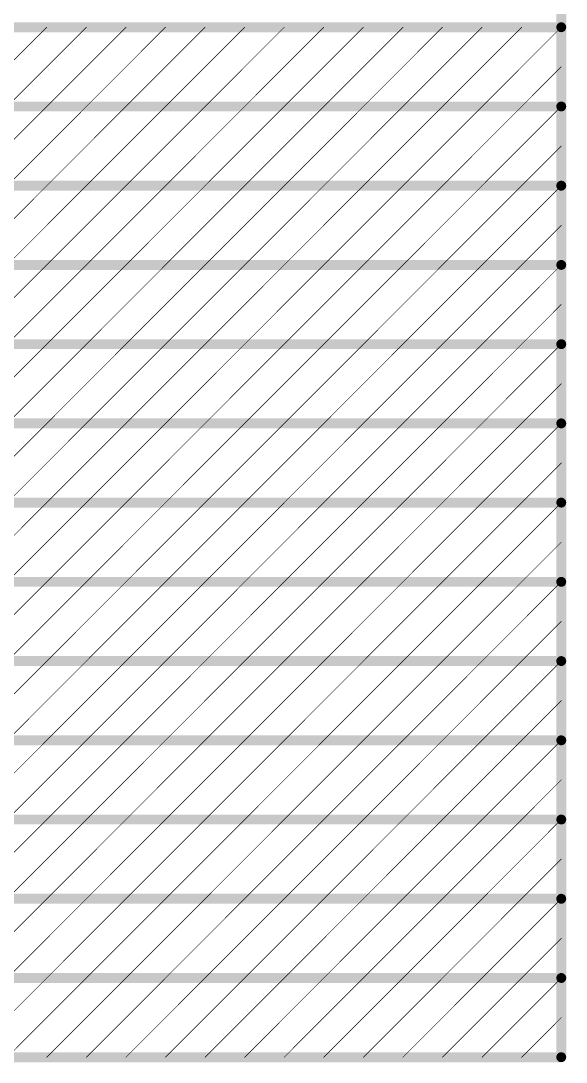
# Model space of a CAD drawing. Header units: millimetres. Extents: x 80 to 196, y 80 to 246.
# Drawn here: x 174.56 to 195.57, y 166.1 to 206.16 of the extents above; entities that cross this region are included whole.
import ezdxf

# ---------------------------------------------------------------- set-up
doc = ezdxf.new("R2010")
doc.units = ezdxf.units.MM
doc.layers.add('DrillDrawing', color=1, linetype='Continuous')

msp = doc.modelspace()

# ---------------------------------------------------------------- linework, layer by layer
at = {"layer": 'DrillDrawing'}
for points, const_width in [([(195.375, 166.287), (195.375, 208.959)], 0.381), ([(80.089, 205.911), (195.375, 205.911)], 0.381), ([(172.515, 202.863), (175.563, 205.911)], 0.0254), ([(174.039, 202.863), (177.087, 205.911)], 0.0254), ([(175.563, 202.863), (178.611, 205.911)], 0.0254), ([(177.087, 202.863), (180.135, 205.911)], 0.0254), ([(178.611, 202.863), (181.659, 205.911)], 0.0254), ([(180.135, 202.863), (183.183, 205.911)], 0.0254), ([(181.659, 202.863), (184.707, 205.911)], 0.0254), ([(183.183, 202.863), (186.231, 205.911)], 0.0254), ([(184.707, 202.863), (187.755, 205.911)], 0.0254), ([(186.231, 202.863), (189.279, 205.911)], 0.0254), ([(187.755, 202.863), (190.803, 205.911)], 0.0254), ([(189.279, 202.863), (192.327, 205.911)], 0.0254), ([(190.803, 202.863), (193.851, 205.911)], 0.0254), ([(192.327, 202.863), (195.375, 205.911)], 0.0254), ([(193.851, 202.863), (195.375, 204.387)], 0.0254), ([(166.935, 202.863), (195.375, 202.863)], 0.381), ([(172.515, 199.815), (175.563, 202.863)], 0.0254), ([(174.039, 199.815), (177.087, 202.863)], 0.0254), ([(175.563, 199.815), (178.611, 202.863)], 0.0254), ([(177.087, 199.815), (180.135, 202.863)], 0.0254), ([(178.611, 199.815), (181.659, 202.863)], 0.0254), ([(180.135, 199.815), (183.183, 202.863)], 0.0254), ([(181.659, 199.815), (184.707, 202.863)], 0.0254), ([(183.183, 199.815), (186.231, 202.863)], 0.0254), ([(184.707, 199.815), (187.755, 202.863)], 0.0254), ([(186.231, 199.815), (189.279, 202.863)], 0.0254), ([(187.755, 199.815), (190.803, 202.863)], 0.0254), ([(189.279, 199.815), (192.327, 202.863)], 0.0254), ([(190.803, 199.815), (193.851, 202.863)], 0.0254), ([(192.327, 199.815), (195.375, 202.863)], 0.0254), ([(193.851, 199.815), (195.375, 201.339)], 0.0254), ([(166.935, 199.815), (195.375, 199.815)], 0.381), ([(172.515, 196.767), (175.563, 199.815)], 0.0254), ([(174.039, 196.767), (177.087, 199.815)], 0.0254), ([(175.563, 196.767), (178.611, 199.815)], 0.0254), ([(177.087, 196.767), (180.135, 199.815)], 0.0254), ([(178.611, 196.767), (181.659, 199.815)], 0.0254), ([(180.135, 196.767), (183.183, 199.815)], 0.0254), ([(181.659, 196.767), (184.707, 199.815)], 0.0254), ([(183.183, 196.767), (186.231, 199.815)], 0.0254), ([(184.707, 196.767), (187.755, 199.815)], 0.0254), ([(186.231, 196.767), (189.279, 199.815)], 0.0254), ([(187.755, 196.767), (190.803, 199.815)], 0.0254), ([(189.279, 196.767), (192.327, 199.815)], 0.0254), ([(190.803, 196.767), (193.851, 199.815)], 0.0254), ([(192.327, 196.767), (195.375, 199.815)], 0.0254), ([(193.851, 196.767), (195.375, 198.291)], 0.0254), ([(166.935, 196.767), (195.375, 196.767)], 0.381), ([(172.515, 193.719), (175.563, 196.767)], 0.0254), ([(174.039, 193.719), (177.087, 196.767)], 0.0254), ([(175.563, 193.719), (178.611, 196.767)], 0.0254), ([(177.087, 193.719), (180.135, 196.767)], 0.0254), ([(178.611, 193.719), (181.659, 196.767)], 0.0254), ([(180.135, 193.719), (183.183, 196.767)], 0.0254), ([(181.659, 193.719), (184.707, 196.767)], 0.0254), ([(183.183, 193.719), (186.231, 196.767)], 0.0254), ([(184.707, 193.719), (187.755, 196.767)], 0.0254), ([(186.231, 193.719), (189.279, 196.767)], 0.0254), ([(187.755, 193.719), (190.803, 196.767)], 0.0254), ([(189.279, 193.719), (192.327, 196.767)], 0.0254), ([(190.803, 193.719), (193.851, 196.767)], 0.0254), ([(192.327, 193.719), (195.375, 196.767)], 0.0254), ([(193.851, 193.719), (195.375, 195.243)], 0.0254), ([(166.935, 193.719), (195.375, 193.719)], 0.381), ([(172.515, 190.671), (175.563, 193.719)], 0.0254), ([(174.039, 190.671), (177.087, 193.719)], 0.0254), ([(175.563, 190.671), (178.611, 193.719)], 0.0254), ([(177.087, 190.671), (180.135, 193.719)], 0.0254), ([(178.611, 190.671), (181.659, 193.719)], 0.0254), ([(180.135, 190.671), (183.183, 193.719)], 0.0254), ([(181.659, 190.671), (184.707, 193.719)], 0.0254), ([(183.183, 190.671), (186.231, 193.719)], 0.0254), ([(184.707, 190.671), (187.755, 193.719)], 0.0254), ([(186.231, 190.671), (189.279, 193.719)], 0.0254), ([(187.755, 190.671), (190.803, 193.719)], 0.0254), ([(189.279, 190.671), (192.327, 193.719)], 0.0254), ([(190.803, 190.671), (193.851, 193.719)], 0.0254), ([(192.327, 190.671), (195.375, 193.719)], 0.0254), ([(193.851, 190.671), (195.375, 192.195)], 0.0254), ([(166.935, 190.671), (195.375, 190.671)], 0.381), ([(172.515, 187.623), (175.563, 190.671)], 0.0254), ([(174.039, 187.623), (177.087, 190.671)], 0.0254), ([(175.563, 187.623), (178.611, 190.671)], 0.0254), ([(177.087, 187.623), (180.135, 190.671)], 0.0254), ([(178.611, 187.623), (181.659, 190.671)], 0.0254), ([(180.135, 187.623), (183.183, 190.671)], 0.0254), ([(181.659, 187.623), (184.707, 190.671)], 0.0254), ([(183.183, 187.623), (186.231, 190.671)], 0.0254), ([(184.707, 187.623), (187.755, 190.671)], 0.0254), ([(186.231, 187.623), (189.279, 190.671)], 0.0254), ([(187.755, 187.623), (190.803, 190.671)], 0.0254), ([(189.279, 187.623), (192.327, 190.671)], 0.0254), ([(190.803, 187.623), (193.851, 190.671)], 0.0254), ([(192.327, 187.623), (195.375, 190.671)], 0.0254), ([(193.851, 187.623), (195.375, 189.147)], 0.0254), ([(166.935, 187.623), (195.375, 187.623)], 0.381), ([(172.515, 184.575), (175.563, 187.623)], 0.0254), ([(174.039, 184.575), (177.087, 187.623)], 0.0254), ([(175.563, 184.575), (178.611, 187.623)], 0.0254), ([(177.087, 184.575), (180.135, 187.623)], 0.0254), ([(178.611, 184.575), (181.659, 187.623)], 0.0254), ([(180.135, 184.575), (183.183, 187.623)], 0.0254), ([(181.659, 184.575), (184.707, 187.623)], 0.0254), ([(183.183, 184.575), (186.231, 187.623)], 0.0254), ([(184.707, 184.575), (187.755, 187.623)], 0.0254), ([(186.231, 184.575), (189.279, 187.623)], 0.0254), ([(187.755, 184.575), (190.803, 187.623)], 0.0254), ([(189.279, 184.575), (192.327, 187.623)], 0.0254), ([(190.803, 184.575), (193.851, 187.623)], 0.0254), ([(192.327, 184.575), (195.375, 187.623)], 0.0254), ([(193.851, 184.575), (195.375, 186.099)], 0.0254), ([(166.935, 184.575), (195.375, 184.575)], 0.381), ([(172.515, 181.527), (175.563, 184.575)], 0.0254), ([(174.039, 181.527), (177.087, 184.575)], 0.0254), ([(175.563, 181.527), (178.611, 184.575)], 0.0254), ([(177.087, 181.527), (180.135, 184.575)], 0.0254), ([(178.611, 181.527), (181.659, 184.575)], 0.0254), ([(180.135, 181.527), (183.183, 184.575)], 0.0254), ([(181.659, 181.527), (184.707, 184.575)], 0.0254), ([(183.183, 181.527), (186.231, 184.575)], 0.0254), ([(184.707, 181.527), (187.755, 184.575)], 0.0254), ([(186.231, 181.527), (189.279, 184.575)], 0.0254), ([(187.755, 181.527), (190.803, 184.575)], 0.0254), ([(189.279, 181.527), (192.327, 184.575)], 0.0254), ([(190.803, 181.527), (193.851, 184.575)], 0.0254), ([(192.327, 181.527), (195.375, 184.575)], 0.0254), ([(193.851, 181.527), (195.375, 183.051)], 0.0254), ([(166.935, 181.527), (195.375, 181.527)], 0.381), ([(172.515, 178.479), (175.563, 181.527)], 0.0254), ([(174.039, 178.479), (177.087, 181.527)], 0.0254), ([(175.563, 178.479), (178.611, 181.527)], 0.0254), ([(177.087, 178.479), (180.135, 181.527)], 0.0254), ([(178.611, 178.479), (181.659, 181.527)], 0.0254), ([(180.135, 178.479), (183.183, 181.527)], 0.0254), ([(181.659, 178.479), (184.707, 181.527)], 0.0254), ([(183.183, 178.479), (186.231, 181.527)], 0.0254), ([(184.707, 178.479), (187.755, 181.527)], 0.0254), ([(186.231, 178.479), (189.279, 181.527)], 0.0254), ([(187.755, 178.479), (190.803, 181.527)], 0.0254), ([(189.279, 178.479), (192.327, 181.527)], 0.0254), ([(190.803, 178.479), (193.851, 181.527)], 0.0254), ([(192.327, 178.479), (195.375, 181.527)], 0.0254), ([(193.851, 178.479), (195.375, 180.003)], 0.0254), ([(166.935, 178.479), (195.375, 178.479)], 0.381), ([(172.515, 175.431), (175.563, 178.479)], 0.0254), ([(174.039, 175.431), (177.087, 178.479)], 0.0254), ([(175.563, 175.431), (178.611, 178.479)], 0.0254), ([(177.087, 175.431), (180.135, 178.479)], 0.0254), ([(178.611, 175.431), (181.659, 178.479)], 0.0254), ([(180.135, 175.431), (183.183, 178.479)], 0.0254), ([(181.659, 175.431), (184.707, 178.479)], 0.0254), ([(183.183, 175.431), (186.231, 178.479)], 0.0254), ([(184.707, 175.431), (187.755, 178.479)], 0.0254), ([(186.231, 175.431), (189.279, 178.479)], 0.0254), ([(187.755, 175.431), (190.803, 178.479)], 0.0254), ([(189.279, 175.431), (192.327, 178.479)], 0.0254), ([(190.803, 175.431), (193.851, 178.479)], 0.0254), ([(192.327, 175.431), (195.375, 178.479)], 0.0254), ([(193.851, 175.431), (195.375, 176.955)], 0.0254), ([(166.935, 175.431), (195.375, 175.431)], 0.381), ([(172.515, 172.383), (175.563, 175.431)], 0.0254), ([(174.039, 172.383), (177.087, 175.431)], 0.0254), ([(175.563, 172.383), (178.611, 175.431)], 0.0254), ([(177.087, 172.383), (180.135, 175.431)], 0.0254), ([(178.611, 172.383), (181.659, 175.431)], 0.0254), ([(180.135, 172.383), (183.183, 175.431)], 0.0254), ([(181.659, 172.383), (184.707, 175.431)], 0.0254), ([(183.183, 172.383), (186.231, 175.431)], 0.0254), ([(184.707, 172.383), (187.755, 175.431)], 0.0254), ([(186.231, 172.383), (189.279, 175.431)], 0.0254), ([(187.755, 172.383), (190.803, 175.431)], 0.0254), ([(189.279, 172.383), (192.327, 175.431)], 0.0254), ([(190.803, 172.383), (193.851, 175.431)], 0.0254), ([(192.327, 172.383), (195.375, 175.431)], 0.0254), ([(193.851, 172.383), (195.375, 173.907)], 0.0254), ([(166.935, 172.383), (195.375, 172.383)], 0.381), ([(172.515, 169.335), (175.563, 172.383)], 0.0254), ([(174.039, 169.335), (177.087, 172.383)], 0.0254), ([(175.563, 169.335), (178.611, 172.383)], 0.0254), ([(177.087, 169.335), (180.135, 172.383)], 0.0254), ([(178.611, 169.335), (181.659, 172.383)], 0.0254), ([(180.135, 169.335), (183.183, 172.383)], 0.0254), ([(181.659, 169.335), (184.707, 172.383)], 0.0254), ([(183.183, 169.335), (186.231, 172.383)], 0.0254), ([(184.707, 169.335), (187.755, 172.383)], 0.0254), ([(186.231, 169.335), (189.279, 172.383)], 0.0254), ([(187.755, 169.335), (190.803, 172.383)], 0.0254), ([(189.279, 169.335), (192.327, 172.383)], 0.0254), ([(190.803, 169.335), (193.851, 172.383)], 0.0254), ([(192.327, 169.335), (195.375, 172.383)], 0.0254), ([(193.851, 169.335), (195.375, 170.859)], 0.0254), ([(166.935, 169.335), (195.375, 169.335)], 0.381), ([(172.515, 166.287), (175.563, 169.335)], 0.0254), ([(174.039, 166.287), (177.087, 169.335)], 0.0254), ([(175.563, 166.287), (178.611, 169.335)], 0.0254), ([(177.087, 166.287), (180.135, 169.335)], 0.0254), ([(178.611, 166.287), (181.659, 169.335)], 0.0254), ([(180.135, 166.287), (183.183, 169.335)], 0.0254), ([(181.659, 166.287), (184.707, 169.335)], 0.0254), ([(183.183, 166.287), (186.231, 169.335)], 0.0254), ([(184.707, 166.287), (187.755, 169.335)], 0.0254), ([(186.231, 166.287), (189.279, 169.335)], 0.0254), ([(187.755, 166.287), (190.803, 169.335)], 0.0254), ([(189.279, 166.287), (192.327, 169.335)], 0.0254), ([(190.803, 166.287), (193.851, 169.335)], 0.0254), ([(192.327, 166.287), (195.375, 169.335)], 0.0254), ([(193.851, 166.287), (195.375, 167.811)], 0.0254), ([(166.935, 166.287), (195.375, 166.287)], 0.381)]:
    msp.add_lwpolyline(points, dxfattribs=dict(at, const_width=const_width))
for points, const_width in [([(175.556, 205.911, 1), (175.569, 205.911, 1)], 0.0127), ([(177.08, 205.911, 1), (177.093, 205.911, 1)], 0.0127), ([(178.604, 205.911, 1), (178.617, 205.911, 1)], 0.0127), ([(180.128, 205.911, 1), (180.141, 205.911, 1)], 0.0127), ([(181.652, 205.911, 1), (181.665, 205.911, 1)], 0.0127), ([(183.176, 205.911, 1), (183.189, 205.911, 1)], 0.0127), ([(184.7, 205.911, 1), (184.713, 205.911, 1)], 0.0127), ([(186.224, 205.911, 1), (186.237, 205.911, 1)], 0.0127), ([(187.748, 205.911, 1), (187.761, 205.911, 1)], 0.0127), ([(189.272, 205.911, 1), (189.285, 205.911, 1)], 0.0127), ([(190.796, 205.911, 1), (190.809, 205.911, 1)], 0.0127), ([(192.32, 205.911, 1), (192.333, 205.911, 1)], 0.0127), ([(193.844, 205.911, 1), (193.857, 205.911, 1)], 0.0127), ([(195.28, 205.911, 1), (195.47, 205.911, 1)], 0.191), ([(195.368, 205.911, 1), (195.381, 205.911, 1)], 0.0127), ([(195.368, 204.387, 1), (195.381, 204.387, 1)], 0.0127), ([(175.556, 202.863, 1), (175.569, 202.863, 1)], 0.0127), ([(175.556, 202.863, 1), (175.569, 202.863, 1)], 0.0127), ([(177.08, 202.863, 1), (177.093, 202.863, 1)], 0.0127), ([(177.08, 202.863, 1), (177.093, 202.863, 1)], 0.0127), ([(178.604, 202.863, 1), (178.617, 202.863, 1)], 0.0127), ([(178.604, 202.863, 1), (178.617, 202.863, 1)], 0.0127), ([(180.128, 202.863, 1), (180.141, 202.863, 1)], 0.0127), ([(180.128, 202.863, 1), (180.141, 202.863, 1)], 0.0127), ([(181.652, 202.863, 1), (181.665, 202.863, 1)], 0.0127), ([(181.652, 202.863, 1), (181.665, 202.863, 1)], 0.0127), ([(183.176, 202.863, 1), (183.189, 202.863, 1)], 0.0127), ([(183.176, 202.863, 1), (183.189, 202.863, 1)], 0.0127), ([(184.7, 202.863, 1), (184.713, 202.863, 1)], 0.0127), ([(184.7, 202.863, 1), (184.713, 202.863, 1)], 0.0127), ([(186.224, 202.863, 1), (186.237, 202.863, 1)], 0.0127), ([(186.224, 202.863, 1), (186.237, 202.863, 1)], 0.0127), ([(187.748, 202.863, 1), (187.761, 202.863, 1)], 0.0127), ([(187.748, 202.863, 1), (187.761, 202.863, 1)], 0.0127), ([(189.272, 202.863, 1), (189.285, 202.863, 1)], 0.0127), ([(189.272, 202.863, 1), (189.285, 202.863, 1)], 0.0127), ([(190.796, 202.863, 1), (190.809, 202.863, 1)], 0.0127), ([(190.796, 202.863, 1), (190.809, 202.863, 1)], 0.0127), ([(192.32, 202.863, 1), (192.333, 202.863, 1)], 0.0127), ([(192.32, 202.863, 1), (192.333, 202.863, 1)], 0.0127), ([(193.844, 202.863, 1), (193.857, 202.863, 1)], 0.0127), ([(193.844, 202.863, 1), (193.857, 202.863, 1)], 0.0127), ([(195.28, 202.863, 1), (195.47, 202.863, 1)], 0.191), ([(195.368, 202.863, 1), (195.381, 202.863, 1)], 0.0127), ([(195.368, 201.339, 1), (195.381, 201.339, 1)], 0.0127), ([(195.28, 199.815, 1), (195.47, 199.815, 1)], 0.191), ([(175.556, 199.815, 1), (175.569, 199.815, 1)], 0.0127), ([(175.556, 199.815, 1), (175.569, 199.815, 1)], 0.0127), ([(177.08, 199.815, 1), (177.093, 199.815, 1)], 0.0127), ([(177.08, 199.815, 1), (177.093, 199.815, 1)], 0.0127), ([(178.604, 199.815, 1), (178.617, 199.815, 1)], 0.0127), ([(178.604, 199.815, 1), (178.617, 199.815, 1)], 0.0127), ([(180.128, 199.815, 1), (180.141, 199.815, 1)], 0.0127), ([(180.128, 199.815, 1), (180.141, 199.815, 1)], 0.0127), ([(181.652, 199.815, 1), (181.665, 199.815, 1)], 0.0127), ([(181.652, 199.815, 1), (181.665, 199.815, 1)], 0.0127), ([(183.176, 199.815, 1), (183.189, 199.815, 1)], 0.0127), ([(183.176, 199.815, 1), (183.189, 199.815, 1)], 0.0127), ([(184.7, 199.815, 1), (184.713, 199.815, 1)], 0.0127), ([(184.7, 199.815, 1), (184.713, 199.815, 1)], 0.0127), ([(186.224, 199.815, 1), (186.237, 199.815, 1)], 0.0127), ([(186.224, 199.815, 1), (186.237, 199.815, 1)], 0.0127), ([(187.748, 199.815, 1), (187.761, 199.815, 1)], 0.0127), ([(187.748, 199.815, 1), (187.761, 199.815, 1)], 0.0127), ([(189.272, 199.815, 1), (189.285, 199.815, 1)], 0.0127), ([(189.272, 199.815, 1), (189.285, 199.815, 1)], 0.0127), ([(190.796, 199.815, 1), (190.809, 199.815, 1)], 0.0127), ([(190.796, 199.815, 1), (190.809, 199.815, 1)], 0.0127), ([(192.32, 199.815, 1), (192.333, 199.815, 1)], 0.0127), ([(192.32, 199.815, 1), (192.333, 199.815, 1)], 0.0127), ([(193.844, 199.815, 1), (193.857, 199.815, 1)], 0.0127), ([(193.844, 199.815, 1), (193.857, 199.815, 1)], 0.0127), ([(195.368, 199.815, 1), (195.381, 199.815, 1)], 0.0127), ([(195.368, 198.291, 1), (195.381, 198.291, 1)], 0.0127), ([(175.556, 196.767, 1), (175.569, 196.767, 1)], 0.0127), ([(175.556, 196.767, 1), (175.569, 196.767, 1)], 0.0127), ([(177.08, 196.767, 1), (177.093, 196.767, 1)], 0.0127), ([(177.08, 196.767, 1), (177.093, 196.767, 1)], 0.0127), ([(178.604, 196.767, 1), (178.617, 196.767, 1)], 0.0127), ([(178.604, 196.767, 1), (178.617, 196.767, 1)], 0.0127), ([(180.128, 196.767, 1), (180.141, 196.767, 1)], 0.0127), ([(180.128, 196.767, 1), (180.141, 196.767, 1)], 0.0127), ([(181.652, 196.767, 1), (181.665, 196.767, 1)], 0.0127), ([(181.652, 196.767, 1), (181.665, 196.767, 1)], 0.0127), ([(183.176, 196.767, 1), (183.189, 196.767, 1)], 0.0127), ([(183.176, 196.767, 1), (183.189, 196.767, 1)], 0.0127), ([(184.7, 196.767, 1), (184.713, 196.767, 1)], 0.0127), ([(184.7, 196.767, 1), (184.713, 196.767, 1)], 0.0127), ([(186.224, 196.767, 1), (186.237, 196.767, 1)], 0.0127), ([(186.224, 196.767, 1), (186.237, 196.767, 1)], 0.0127), ([(187.748, 196.767, 1), (187.761, 196.767, 1)], 0.0127), ([(187.748, 196.767, 1), (187.761, 196.767, 1)], 0.0127), ([(189.272, 196.767, 1), (189.285, 196.767, 1)], 0.0127), ([(189.272, 196.767, 1), (189.285, 196.767, 1)], 0.0127), ([(190.796, 196.767, 1), (190.809, 196.767, 1)], 0.0127), ([(190.796, 196.767, 1), (190.809, 196.767, 1)], 0.0127), ([(192.32, 196.767, 1), (192.333, 196.767, 1)], 0.0127), ([(192.32, 196.767, 1), (192.333, 196.767, 1)], 0.0127), ([(193.844, 196.767, 1), (193.857, 196.767, 1)], 0.0127), ([(193.844, 196.767, 1), (193.857, 196.767, 1)], 0.0127), ([(195.28, 196.767, 1), (195.47, 196.767, 1)], 0.191), ([(195.368, 196.767, 1), (195.381, 196.767, 1)], 0.0127), ([(195.368, 195.243, 1), (195.381, 195.243, 1)], 0.0127), ([(195.28, 193.719, 1), (195.47, 193.719, 1)], 0.191), ([(175.556, 193.719, 1), (175.569, 193.719, 1)], 0.0127), ([(175.556, 193.719, 1), (175.569, 193.719, 1)], 0.0127), ([(177.08, 193.719, 1), (177.093, 193.719, 1)], 0.0127), ([(177.08, 193.719, 1), (177.093, 193.719, 1)], 0.0127), ([(178.604, 193.719, 1), (178.617, 193.719, 1)], 0.0127), ([(178.604, 193.719, 1), (178.617, 193.719, 1)], 0.0127), ([(180.128, 193.719, 1), (180.141, 193.719, 1)], 0.0127), ([(180.128, 193.719, 1), (180.141, 193.719, 1)], 0.0127), ([(181.652, 193.719, 1), (181.665, 193.719, 1)], 0.0127), ([(181.652, 193.719, 1), (181.665, 193.719, 1)], 0.0127), ([(183.176, 193.719, 1), (183.189, 193.719, 1)], 0.0127), ([(183.176, 193.719, 1), (183.189, 193.719, 1)], 0.0127), ([(184.7, 193.719, 1), (184.713, 193.719, 1)], 0.0127), ([(184.7, 193.719, 1), (184.713, 193.719, 1)], 0.0127), ([(186.224, 193.719, 1), (186.237, 193.719, 1)], 0.0127), ([(186.224, 193.719, 1), (186.237, 193.719, 1)], 0.0127), ([(187.748, 193.719, 1), (187.761, 193.719, 1)], 0.0127), ([(187.748, 193.719, 1), (187.761, 193.719, 1)], 0.0127), ([(189.272, 193.719, 1), (189.285, 193.719, 1)], 0.0127), ([(189.272, 193.719, 1), (189.285, 193.719, 1)], 0.0127), ([(190.796, 193.719, 1), (190.809, 193.719, 1)], 0.0127), ([(190.796, 193.719, 1), (190.809, 193.719, 1)], 0.0127), ([(192.32, 193.719, 1), (192.333, 193.719, 1)], 0.0127), ([(192.32, 193.719, 1), (192.333, 193.719, 1)], 0.0127), ([(193.844, 193.719, 1), (193.857, 193.719, 1)], 0.0127), ([(193.844, 193.719, 1), (193.857, 193.719, 1)], 0.0127), ([(195.368, 193.719, 1), (195.381, 193.719, 1)], 0.0127), ([(195.368, 192.195, 1), (195.381, 192.195, 1)], 0.0127), ([(195.28, 190.671, 1), (195.47, 190.671, 1)], 0.191), ([(175.556, 190.671, 1), (175.569, 190.671, 1)], 0.0127), ([(175.556, 190.671, 1), (175.569, 190.671, 1)], 0.0127), ([(177.08, 190.671, 1), (177.093, 190.671, 1)], 0.0127), ([(177.08, 190.671, 1), (177.093, 190.671, 1)], 0.0127), ([(178.604, 190.671, 1), (178.617, 190.671, 1)], 0.0127), ([(178.604, 190.671, 1), (178.617, 190.671, 1)], 0.0127), ([(180.128, 190.671, 1), (180.141, 190.671, 1)], 0.0127), ([(180.128, 190.671, 1), (180.141, 190.671, 1)], 0.0127), ([(181.652, 190.671, 1), (181.665, 190.671, 1)], 0.0127), ([(181.652, 190.671, 1), (181.665, 190.671, 1)], 0.0127), ([(183.176, 190.671, 1), (183.189, 190.671, 1)], 0.0127), ([(183.176, 190.671, 1), (183.189, 190.671, 1)], 0.0127), ([(184.7, 190.671, 1), (184.713, 190.671, 1)], 0.0127), ([(184.7, 190.671, 1), (184.713, 190.671, 1)], 0.0127), ([(186.224, 190.671, 1), (186.237, 190.671, 1)], 0.0127), ([(186.224, 190.671, 1), (186.237, 190.671, 1)], 0.0127), ([(187.748, 190.671, 1), (187.761, 190.671, 1)], 0.0127), ([(187.748, 190.671, 1), (187.761, 190.671, 1)], 0.0127), ([(189.272, 190.671, 1), (189.285, 190.671, 1)], 0.0127), ([(189.272, 190.671, 1), (189.285, 190.671, 1)], 0.0127), ([(190.796, 190.671, 1), (190.809, 190.671, 1)], 0.0127), ([(190.796, 190.671, 1), (190.809, 190.671, 1)], 0.0127), ([(192.32, 190.671, 1), (192.333, 190.671, 1)], 0.0127), ([(192.32, 190.671, 1), (192.333, 190.671, 1)], 0.0127), ([(193.844, 190.671, 1), (193.857, 190.671, 1)], 0.0127), ([(193.844, 190.671, 1), (193.857, 190.671, 1)], 0.0127), ([(195.368, 190.671, 1), (195.381, 190.671, 1)], 0.0127), ([(195.368, 189.147, 1), (195.381, 189.147, 1)], 0.0127), ([(175.556, 187.623, 1), (175.569, 187.623, 1)], 0.0127), ([(175.556, 187.623, 1), (175.569, 187.623, 1)], 0.0127), ([(177.08, 187.623, 1), (177.093, 187.623, 1)], 0.0127), ([(177.08, 187.623, 1), (177.093, 187.623, 1)], 0.0127), ([(178.604, 187.623, 1), (178.617, 187.623, 1)], 0.0127), ([(178.604, 187.623, 1), (178.617, 187.623, 1)], 0.0127), ([(180.128, 187.623, 1), (180.141, 187.623, 1)], 0.0127), ([(180.128, 187.623, 1), (180.141, 187.623, 1)], 0.0127), ([(181.652, 187.623, 1), (181.665, 187.623, 1)], 0.0127), ([(181.652, 187.623, 1), (181.665, 187.623, 1)], 0.0127), ([(183.176, 187.623, 1), (183.189, 187.623, 1)], 0.0127), ([(183.176, 187.623, 1), (183.189, 187.623, 1)], 0.0127), ([(184.7, 187.623, 1), (184.713, 187.623, 1)], 0.0127), ([(184.7, 187.623, 1), (184.713, 187.623, 1)], 0.0127), ([(186.224, 187.623, 1), (186.237, 187.623, 1)], 0.0127), ([(186.224, 187.623, 1), (186.237, 187.623, 1)], 0.0127), ([(187.748, 187.623, 1), (187.761, 187.623, 1)], 0.0127), ([(187.748, 187.623, 1), (187.761, 187.623, 1)], 0.0127), ([(189.272, 187.623, 1), (189.285, 187.623, 1)], 0.0127), ([(189.272, 187.623, 1), (189.285, 187.623, 1)], 0.0127), ([(190.796, 187.623, 1), (190.809, 187.623, 1)], 0.0127), ([(190.796, 187.623, 1), (190.809, 187.623, 1)], 0.0127), ([(192.32, 187.623, 1), (192.333, 187.623, 1)], 0.0127), ([(192.32, 187.623, 1), (192.333, 187.623, 1)], 0.0127), ([(193.844, 187.623, 1), (193.857, 187.623, 1)], 0.0127), ([(193.844, 187.623, 1), (193.857, 187.623, 1)], 0.0127), ([(195.28, 187.623, 1), (195.47, 187.623, 1)], 0.191), ([(195.368, 187.623, 1), (195.381, 187.623, 1)], 0.0127), ([(195.368, 186.099, 1), (195.381, 186.099, 1)], 0.0127), ([(195.28, 184.575, 1), (195.47, 184.575, 1)], 0.191), ([(175.556, 184.575, 1), (175.569, 184.575, 1)], 0.0127), ([(175.556, 184.575, 1), (175.569, 184.575, 1)], 0.0127), ([(177.08, 184.575, 1), (177.093, 184.575, 1)], 0.0127), ([(177.08, 184.575, 1), (177.093, 184.575, 1)], 0.0127), ([(178.604, 184.575, 1), (178.617, 184.575, 1)], 0.0127), ([(178.604, 184.575, 1), (178.617, 184.575, 1)], 0.0127), ([(180.128, 184.575, 1), (180.141, 184.575, 1)], 0.0127), ([(180.128, 184.575, 1), (180.141, 184.575, 1)], 0.0127), ([(181.652, 184.575, 1), (181.665, 184.575, 1)], 0.0127), ([(181.652, 184.575, 1), (181.665, 184.575, 1)], 0.0127), ([(183.176, 184.575, 1), (183.189, 184.575, 1)], 0.0127), ([(183.176, 184.575, 1), (183.189, 184.575, 1)], 0.0127), ([(184.7, 184.575, 1), (184.713, 184.575, 1)], 0.0127), ([(184.7, 184.575, 1), (184.713, 184.575, 1)], 0.0127), ([(186.224, 184.575, 1), (186.237, 184.575, 1)], 0.0127), ([(186.224, 184.575, 1), (186.237, 184.575, 1)], 0.0127), ([(187.748, 184.575, 1), (187.761, 184.575, 1)], 0.0127), ([(187.748, 184.575, 1), (187.761, 184.575, 1)], 0.0127), ([(189.272, 184.575, 1), (189.285, 184.575, 1)], 0.0127), ([(189.272, 184.575, 1), (189.285, 184.575, 1)], 0.0127), ([(190.796, 184.575, 1), (190.809, 184.575, 1)], 0.0127), ([(190.796, 184.575, 1), (190.809, 184.575, 1)], 0.0127), ([(192.32, 184.575, 1), (192.333, 184.575, 1)], 0.0127), ([(192.32, 184.575, 1), (192.333, 184.575, 1)], 0.0127), ([(193.844, 184.575, 1), (193.857, 184.575, 1)], 0.0127), ([(193.844, 184.575, 1), (193.857, 184.575, 1)], 0.0127), ([(195.368, 184.575, 1), (195.381, 184.575, 1)], 0.0127), ([(195.368, 183.051, 1), (195.381, 183.051, 1)], 0.0127), ([(175.556, 181.527, 1), (175.569, 181.527, 1)], 0.0127), ([(175.556, 181.527, 1), (175.569, 181.527, 1)], 0.0127), ([(177.08, 181.527, 1), (177.093, 181.527, 1)], 0.0127), ([(177.08, 181.527, 1), (177.093, 181.527, 1)], 0.0127), ([(178.604, 181.527, 1), (178.617, 181.527, 1)], 0.0127), ([(178.604, 181.527, 1), (178.617, 181.527, 1)], 0.0127), ([(180.128, 181.527, 1), (180.141, 181.527, 1)], 0.0127), ([(180.128, 181.527, 1), (180.141, 181.527, 1)], 0.0127), ([(181.652, 181.527, 1), (181.665, 181.527, 1)], 0.0127), ([(181.652, 181.527, 1), (181.665, 181.527, 1)], 0.0127), ([(183.176, 181.527, 1), (183.189, 181.527, 1)], 0.0127), ([(183.176, 181.527, 1), (183.189, 181.527, 1)], 0.0127), ([(184.7, 181.527, 1), (184.713, 181.527, 1)], 0.0127), ([(184.7, 181.527, 1), (184.713, 181.527, 1)], 0.0127), ([(186.224, 181.527, 1), (186.237, 181.527, 1)], 0.0127), ([(186.224, 181.527, 1), (186.237, 181.527, 1)], 0.0127), ([(187.748, 181.527, 1), (187.761, 181.527, 1)], 0.0127), ([(187.748, 181.527, 1), (187.761, 181.527, 1)], 0.0127), ([(189.272, 181.527, 1), (189.285, 181.527, 1)], 0.0127), ([(189.272, 181.527, 1), (189.285, 181.527, 1)], 0.0127), ([(190.796, 181.527, 1), (190.809, 181.527, 1)], 0.0127), ([(190.796, 181.527, 1), (190.809, 181.527, 1)], 0.0127), ([(192.32, 181.527, 1), (192.333, 181.527, 1)], 0.0127), ([(192.32, 181.527, 1), (192.333, 181.527, 1)], 0.0127), ([(193.844, 181.527, 1), (193.857, 181.527, 1)], 0.0127), ([(193.844, 181.527, 1), (193.857, 181.527, 1)], 0.0127), ([(195.28, 181.527, 1), (195.47, 181.527, 1)], 0.191), ([(195.368, 181.527, 1), (195.381, 181.527, 1)], 0.0127), ([(195.368, 180.003, 1), (195.381, 180.003, 1)], 0.0127), ([(175.556, 178.479, 1), (175.569, 178.479, 1)], 0.0127), ([(175.556, 178.479, 1), (175.569, 178.479, 1)], 0.0127), ([(177.08, 178.479, 1), (177.093, 178.479, 1)], 0.0127), ([(177.08, 178.479, 1), (177.093, 178.479, 1)], 0.0127), ([(178.604, 178.479, 1), (178.617, 178.479, 1)], 0.0127), ([(178.604, 178.479, 1), (178.617, 178.479, 1)], 0.0127), ([(180.128, 178.479, 1), (180.141, 178.479, 1)], 0.0127), ([(180.128, 178.479, 1), (180.141, 178.479, 1)], 0.0127), ([(181.652, 178.479, 1), (181.665, 178.479, 1)], 0.0127), ([(181.652, 178.479, 1), (181.665, 178.479, 1)], 0.0127), ([(183.176, 178.479, 1), (183.189, 178.479, 1)], 0.0127), ([(183.176, 178.479, 1), (183.189, 178.479, 1)], 0.0127), ([(184.7, 178.479, 1), (184.713, 178.479, 1)], 0.0127), ([(184.7, 178.479, 1), (184.713, 178.479, 1)], 0.0127), ([(186.224, 178.479, 1), (186.237, 178.479, 1)], 0.0127), ([(186.224, 178.479, 1), (186.237, 178.479, 1)], 0.0127), ([(187.748, 178.479, 1), (187.761, 178.479, 1)], 0.0127), ([(187.748, 178.479, 1), (187.761, 178.479, 1)], 0.0127), ([(189.272, 178.479, 1), (189.285, 178.479, 1)], 0.0127), ([(189.272, 178.479, 1), (189.285, 178.479, 1)], 0.0127), ([(190.796, 178.479, 1), (190.809, 178.479, 1)], 0.0127), ([(190.796, 178.479, 1), (190.809, 178.479, 1)], 0.0127), ([(192.32, 178.479, 1), (192.333, 178.479, 1)], 0.0127), ([(192.32, 178.479, 1), (192.333, 178.479, 1)], 0.0127), ([(193.844, 178.479, 1), (193.857, 178.479, 1)], 0.0127), ([(193.844, 178.479, 1), (193.857, 178.479, 1)], 0.0127), ([(195.28, 178.479, 1), (195.47, 178.479, 1)], 0.191), ([(195.368, 178.479, 1), (195.381, 178.479, 1)], 0.0127), ([(195.368, 176.955, 1), (195.381, 176.955, 1)], 0.0127), ([(195.28, 175.431, 1), (195.47, 175.431, 1)], 0.191), ([(175.556, 175.431, 1), (175.569, 175.431, 1)], 0.0127), ([(175.556, 175.431, 1), (175.569, 175.431, 1)], 0.0127), ([(177.08, 175.431, 1), (177.093, 175.431, 1)], 0.0127), ([(177.08, 175.431, 1), (177.093, 175.431, 1)], 0.0127), ([(178.604, 175.431, 1), (178.617, 175.431, 1)], 0.0127), ([(178.604, 175.431, 1), (178.617, 175.431, 1)], 0.0127), ([(180.128, 175.431, 1), (180.141, 175.431, 1)], 0.0127), ([(180.128, 175.431, 1), (180.141, 175.431, 1)], 0.0127), ([(181.652, 175.431, 1), (181.665, 175.431, 1)], 0.0127), ([(181.652, 175.431, 1), (181.665, 175.431, 1)], 0.0127), ([(183.176, 175.431, 1), (183.189, 175.431, 1)], 0.0127), ([(183.176, 175.431, 1), (183.189, 175.431, 1)], 0.0127), ([(184.7, 175.431, 1), (184.713, 175.431, 1)], 0.0127), ([(184.7, 175.431, 1), (184.713, 175.431, 1)], 0.0127), ([(186.224, 175.431, 1), (186.237, 175.431, 1)], 0.0127), ([(186.224, 175.431, 1), (186.237, 175.431, 1)], 0.0127), ([(187.748, 175.431, 1), (187.761, 175.431, 1)], 0.0127), ([(187.748, 175.431, 1), (187.761, 175.431, 1)], 0.0127), ([(189.272, 175.431, 1), (189.285, 175.431, 1)], 0.0127), ([(189.272, 175.431, 1), (189.285, 175.431, 1)], 0.0127), ([(190.796, 175.431, 1), (190.809, 175.431, 1)], 0.0127), ([(190.796, 175.431, 1), (190.809, 175.431, 1)], 0.0127), ([(192.32, 175.431, 1), (192.333, 175.431, 1)], 0.0127), ([(192.32, 175.431, 1), (192.333, 175.431, 1)], 0.0127), ([(193.844, 175.431, 1), (193.857, 175.431, 1)], 0.0127), ([(193.844, 175.431, 1), (193.857, 175.431, 1)], 0.0127), ([(195.368, 175.431, 1), (195.381, 175.431, 1)], 0.0127), ([(195.368, 173.907, 1), (195.381, 173.907, 1)], 0.0127), ([(175.556, 172.383, 1), (175.569, 172.383, 1)], 0.0127), ([(175.556, 172.383, 1), (175.569, 172.383, 1)], 0.0127), ([(177.08, 172.383, 1), (177.093, 172.383, 1)], 0.0127), ([(177.08, 172.383, 1), (177.093, 172.383, 1)], 0.0127), ([(178.604, 172.383, 1), (178.617, 172.383, 1)], 0.0127), ([(178.604, 172.383, 1), (178.617, 172.383, 1)], 0.0127), ([(180.128, 172.383, 1), (180.141, 172.383, 1)], 0.0127), ([(180.128, 172.383, 1), (180.141, 172.383, 1)], 0.0127), ([(181.652, 172.383, 1), (181.665, 172.383, 1)], 0.0127), ([(181.652, 172.383, 1), (181.665, 172.383, 1)], 0.0127), ([(183.176, 172.383, 1), (183.189, 172.383, 1)], 0.0127), ([(183.176, 172.383, 1), (183.189, 172.383, 1)], 0.0127), ([(184.7, 172.383, 1), (184.713, 172.383, 1)], 0.0127), ([(184.7, 172.383, 1), (184.713, 172.383, 1)], 0.0127), ([(186.224, 172.383, 1), (186.237, 172.383, 1)], 0.0127), ([(186.224, 172.383, 1), (186.237, 172.383, 1)], 0.0127), ([(187.748, 172.383, 1), (187.761, 172.383, 1)], 0.0127), ([(187.748, 172.383, 1), (187.761, 172.383, 1)], 0.0127), ([(189.272, 172.383, 1), (189.285, 172.383, 1)], 0.0127), ([(189.272, 172.383, 1), (189.285, 172.383, 1)], 0.0127), ([(190.796, 172.383, 1), (190.809, 172.383, 1)], 0.0127), ([(190.796, 172.383, 1), (190.809, 172.383, 1)], 0.0127), ([(192.32, 172.383, 1), (192.333, 172.383, 1)], 0.0127), ([(192.32, 172.383, 1), (192.333, 172.383, 1)], 0.0127), ([(193.844, 172.383, 1), (193.857, 172.383, 1)], 0.0127), ([(193.844, 172.383, 1), (193.857, 172.383, 1)], 0.0127), ([(195.28, 172.383, 1), (195.47, 172.383, 1)], 0.191), ([(195.368, 172.383, 1), (195.381, 172.383, 1)], 0.0127), ([(195.368, 170.859, 1), (195.381, 170.859, 1)], 0.0127), ([(195.28, 169.335, 1), (195.47, 169.335, 1)], 0.191), ([(175.556, 169.335, 1), (175.569, 169.335, 1)], 0.0127), ([(175.556, 169.335, 1), (175.569, 169.335, 1)], 0.0127), ([(177.08, 169.335, 1), (177.093, 169.335, 1)], 0.0127), ([(177.08, 169.335, 1), (177.093, 169.335, 1)], 0.0127), ([(178.604, 169.335, 1), (178.617, 169.335, 1)], 0.0127), ([(178.604, 169.335, 1), (178.617, 169.335, 1)], 0.0127), ([(180.128, 169.335, 1), (180.141, 169.335, 1)], 0.0127), ([(180.128, 169.335, 1), (180.141, 169.335, 1)], 0.0127), ([(181.652, 169.335, 1), (181.665, 169.335, 1)], 0.0127), ([(181.652, 169.335, 1), (181.665, 169.335, 1)], 0.0127), ([(183.176, 169.335, 1), (183.189, 169.335, 1)], 0.0127), ([(183.176, 169.335, 1), (183.189, 169.335, 1)], 0.0127), ([(184.7, 169.335, 1), (184.713, 169.335, 1)], 0.0127), ([(184.7, 169.335, 1), (184.713, 169.335, 1)], 0.0127), ([(186.224, 169.335, 1), (186.237, 169.335, 1)], 0.0127), ([(186.224, 169.335, 1), (186.237, 169.335, 1)], 0.0127), ([(187.748, 169.335, 1), (187.761, 169.335, 1)], 0.0127), ([(187.748, 169.335, 1), (187.761, 169.335, 1)], 0.0127), ([(189.272, 169.335, 1), (189.285, 169.335, 1)], 0.0127), ([(189.272, 169.335, 1), (189.285, 169.335, 1)], 0.0127), ([(190.796, 169.335, 1), (190.809, 169.335, 1)], 0.0127), ([(190.796, 169.335, 1), (190.809, 169.335, 1)], 0.0127), ([(192.32, 169.335, 1), (192.333, 169.335, 1)], 0.0127), ([(192.32, 169.335, 1), (192.333, 169.335, 1)], 0.0127), ([(193.844, 169.335, 1), (193.857, 169.335, 1)], 0.0127), ([(193.844, 169.335, 1), (193.857, 169.335, 1)], 0.0127), ([(195.368, 169.335, 1), (195.381, 169.335, 1)], 0.0127), ([(195.368, 167.811, 1), (195.381, 167.811, 1)], 0.0127), ([(175.556, 166.287, 1), (175.569, 166.287, 1)], 0.0127), ([(177.08, 166.287, 1), (177.093, 166.287, 1)], 0.0127), ([(178.604, 166.287, 1), (178.617, 166.287, 1)], 0.0127), ([(180.128, 166.287, 1), (180.141, 166.287, 1)], 0.0127), ([(181.652, 166.287, 1), (181.665, 166.287, 1)], 0.0127), ([(183.176, 166.287, 1), (183.189, 166.287, 1)], 0.0127), ([(184.7, 166.287, 1), (184.713, 166.287, 1)], 0.0127), ([(186.224, 166.287, 1), (186.237, 166.287, 1)], 0.0127), ([(187.748, 166.287, 1), (187.761, 166.287, 1)], 0.0127), ([(189.272, 166.287, 1), (189.285, 166.287, 1)], 0.0127), ([(190.796, 166.287, 1), (190.809, 166.287, 1)], 0.0127), ([(192.32, 166.287, 1), (192.333, 166.287, 1)], 0.0127), ([(193.844, 166.287, 1), (193.857, 166.287, 1)], 0.0127), ([(195.28, 166.287, 1), (195.47, 166.287, 1)], 0.191), ([(195.28, 166.287, 1), (195.47, 166.287, 1)], 0.191)]:
    msp.add_lwpolyline(points, format="xyb", close=True, dxfattribs=dict(at, const_width=const_width))

doc.saveas('drawing.dxf')
